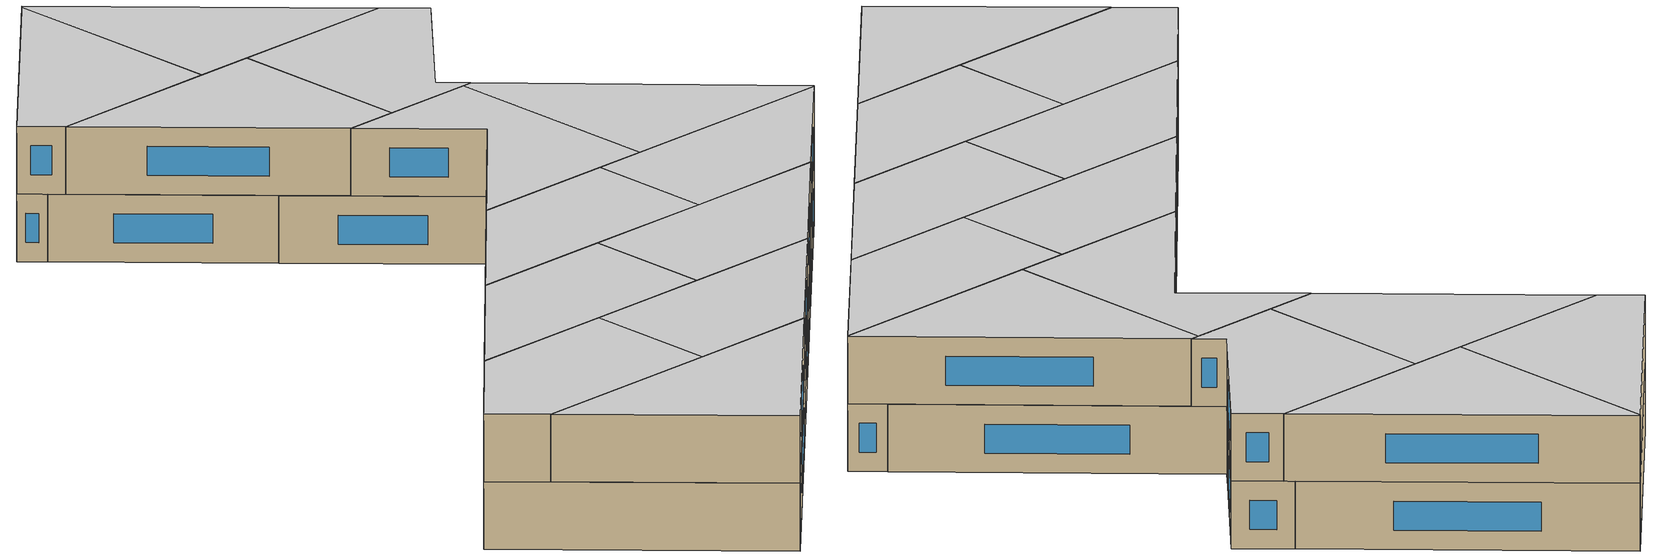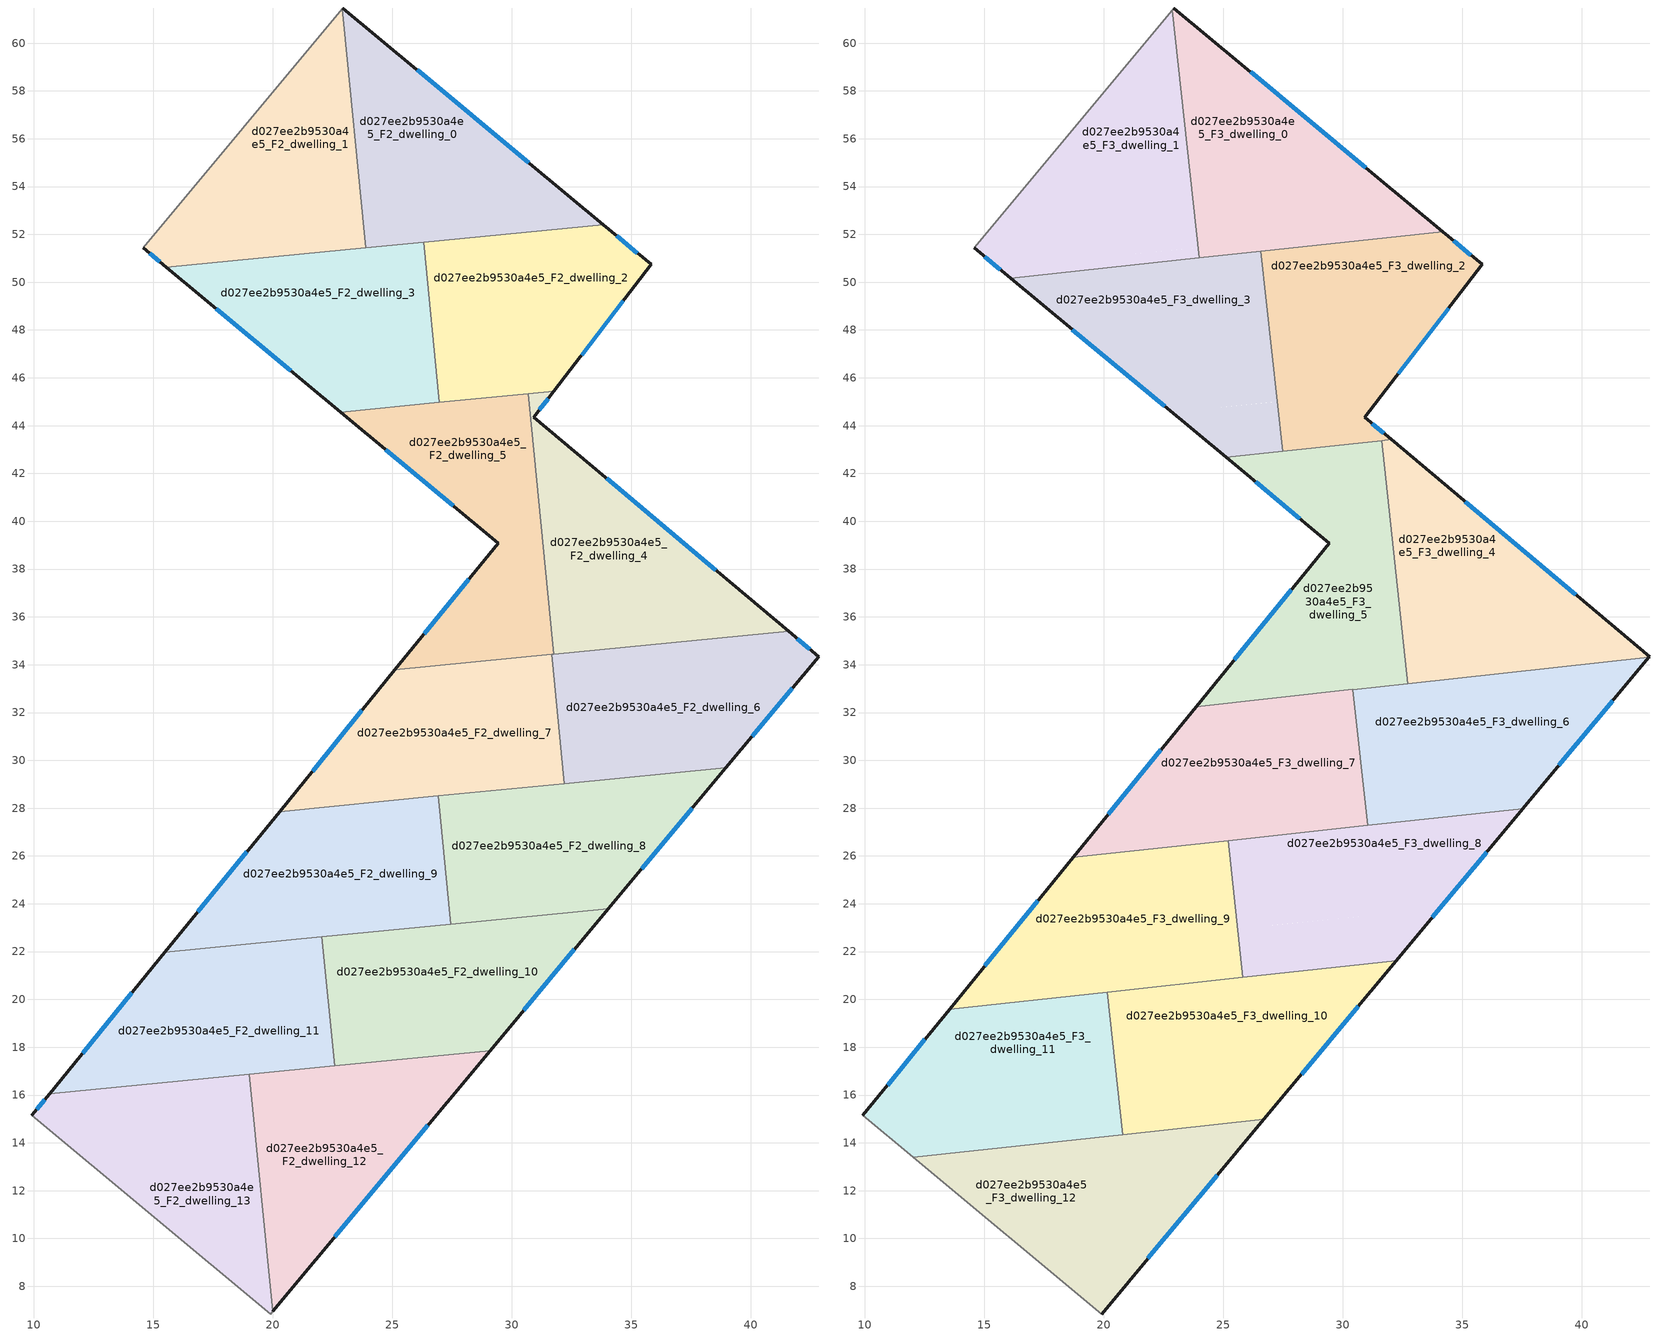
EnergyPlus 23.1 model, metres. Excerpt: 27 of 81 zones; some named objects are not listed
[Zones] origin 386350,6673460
d027ee2b9530a4e5_F2_dwelling_0
 floor to d027ee2b9530a4e5_F1_dwelling_0 (EU_floor_Construction): 33.82,52.41 23.89,51.44 22.91,61.44 22.93,61.47 z6
 wall outside (EU_wall_Construction): 33.82,52.41 22.93,61.47 z6:9
 wall to d027ee2b9530a4e5_F2_dwelling_1 (EU_wall_Construction): 22.91,61.44 23.89,51.44 z6:9
 wall adiabatic (EU_wall_Construction): 22.93,61.47 22.91,61.44 z6:9
 wall to d027ee2b9530a4e5_F2_dwelling_2 (EU_wall_Construction): 26.31,51.68 33.82,52.41 z6:9
 wall to d027ee2b9530a4e5_F2_dwelling_3 (EU_wall_Construction): 23.89,51.44 26.31,51.68 z6:9
 window (EU_Window_Construction): 30.71,55 26.04,58.88 z6.86:8.14
d027ee2b9530a4e5_F2_dwelling_1
 floor to d027ee2b9530a4e5_F1_dwelling_1 (EU_floor_Construction): 22.91,61.44 23.89,51.44 15.55,50.62 14.57,51.44 z6
 wall outside (EU_wall_Construction): 14.57,51.44 15.55,50.62 z6:9
 wall adiabatic (EU_wall_Construction): 22.91,61.44 14.57,51.44 z6:9
 wall to d027ee2b9530a4e5_F2_dwelling_3 (EU_wall_Construction): 15.55,50.62 23.89,51.44 z6:9
 window (EU_Window_Construction): 14.85,51.21 15.27,50.86 z6.86:8.14
d027ee2b9530a4e5_F2_dwelling_10
 floor to d027ee2b9530a4e5_F1_dwelling_10 (EU_floor_Construction): 34.03,23.79 29.09,17.85 22.58,17.22 22.05,22.62 z6
 wall outside (EU_wall_Construction): 29.09,17.85 34.03,23.79 z6:9
 wall to d027ee2b9530a4e5_F2_dwelling_11 (EU_wall_Construction): 22.05,22.62 22.58,17.22 z6:9
 wall to d027ee2b9530a4e5_F2_dwelling_12 (EU_wall_Construction): 22.58,17.22 29.09,17.85 z6:9
 wall to d027ee2b9530a4e5_F2_dwelling_8 (EU_wall_Construction): 34.03,23.79 27.45,23.14 z6:9
 wall to d027ee2b9530a4e5_F2_dwelling_9 (EU_wall_Construction): 27.45,23.14 22.06,22.62 z6:9
 window (EU_Window_Construction): 30.5,19.55 32.62,22.09 z6.86:8.14
 ceiling adiabatic (EU_roof_Construction): 29.09,17.85 32.22,21.62 22.26,20.54 22.58,17.22 z9; 32.22,21.62 34.03,23.79 25.6,22.96 25.82,20.92 z9
d027ee2b9530a4e5_F2_dwelling_11
 floor to d027ee2b9530a4e5_F1_dwelling_11 (EU_floor_Construction): 22.05,22.62 22.58,17.22 10.66,16.05 15.49,21.97 z6
 wall outside (EU_wall_Construction): 15.49,21.97 10.66,16.05 z6:9
 wall to d027ee2b9530a4e5_F2_dwelling_9 (EU_wall_Construction): 22.05,22.62 15.49,21.97 z6:9
 wall to d027ee2b9530a4e5_F2_dwelling_13 (EU_wall_Construction): 10.66,16.05 19.03,16.87 z6:9
 wall to d027ee2b9530a4e5_F2_dwelling_12 (EU_wall_Construction): 19.03,16.87 22.58,17.22 z6:9
 window (EU_Window_Construction): 14.11,20.28 12.04,17.74 z6.86:8.14
 ceiling adiabatic (EU_roof_Construction): 22.58,17.22 22.26,20.54 20.15,20.31 20.51,17.01 z9
d027ee2b9530a4e5_F2_dwelling_12
 floor to d027ee2b9530a4e5_F1_dwelling_12 (EU_floor_Construction): 29.09,17.85 20,6.95 19.03,16.87 z6
 wall outside (EU_wall_Construction): 20,6.95 29.09,17.85 z6:9
 wall to d027ee2b9530a4e5_F2_dwelling_13 (EU_wall_Construction): 19.03,16.87 20,6.95 z6:9
 window (EU_Window_Construction): 22.59,10.06 26.49,14.74 z6.86:8.14
d027ee2b9530a4e5_F2_dwelling_13
 floor to d027ee2b9530a4e5_F1_dwelling_13 (EU_floor_Construction): 19.03,16.87 20,6.95 19.91,6.84 9.93,15.14 10.66,16.05 z6
 wall outside (EU_wall_Construction): 10.66,16.05 9.93,15.14 z6:9
 wall adiabatic (EU_wall_Construction): 9.93,15.14 19.91,6.84 20,6.95 z6:9
 window (EU_Window_Construction): 10.45,15.79 10.14,15.4 z6.86:8.14
d027ee2b9530a4e5_F2_dwelling_2
 floor to d027ee2b9530a4e5_F1_dwelling_2 (EU_floor_Construction): 35.83,50.74 31.75,45.44 26.96,44.97 26.31,51.68 33.82,52.41 z6
 wall outside (EU_wall_Construction): 31.75,45.44 35.83,50.74 33.82,52.41 z6:9
 wall to d027ee2b9530a4e5_F2_dwelling_3 (EU_wall_Construction): 26.31,51.68 26.96,44.97 z6:9
 wall to d027ee2b9530a4e5_F2_dwelling_5 (EU_wall_Construction): 26.96,44.97 30.69,45.33 z6:9
 wall to d027ee2b9530a4e5_F2_dwelling_4 (EU_wall_Construction): 30.69,45.33 31.75,45.44 z6:9
 window (EU_Window_Construction): 35.25,51.22 34.39,51.93 / 32.92,46.95 34.66,49.23 z6.86:8.14
d027ee2b9530a4e5_F2_dwelling_3
 floor to d027ee2b9530a4e5_F1_dwelling_3 (EU_floor_Construction): 26.31,51.68 26.96,44.97 22.84,44.57 15.55,50.62 z6
 wall outside (EU_wall_Construction): 15.55,50.62 22.84,44.57 z6:9
 wall to d027ee2b9530a4e5_F2_dwelling_5 (EU_wall_Construction): 22.84,44.57 26.96,44.97 z6:9
 window (EU_Window_Construction): 17.64,48.89 20.76,46.3 z6.86:8.14
d027ee2b9530a4e5_F2_dwelling_4
 floor to d027ee2b9530a4e5_F1_dwelling_4 (EU_floor_Construction): 31.75,45.44 30.92,44.35 41.58,35.4 31.75,34.43 30.69,45.33 z6
 wall outside (EU_wall_Construction): 41.58,35.4 30.92,44.35 31.75,45.44 z6:9
 wall to d027ee2b9530a4e5_F2_dwelling_5 (EU_wall_Construction): 30.69,45.33 31.75,34.43 z6:9
 wall to d027ee2b9530a4e5_F2_dwelling_6 (EU_wall_Construction): 31.75,34.43 41.58,35.4 z6:9
 window (EU_Window_Construction): 31.16,44.66 31.51,45.13 / 38.53,37.96 33.96,41.79 z6.86:8.14
d027ee2b9530a4e5_F2_dwelling_5
 floor to d027ee2b9530a4e5_F1_dwelling_5 (EU_floor_Construction): 30.69,45.33 31.75,34.43 25.11,33.79 29.43,39.09 22.84,44.57 z6
 wall outside (EU_wall_Construction): 22.84,44.57 29.43,39.09 25.11,33.79 z6:9
 wall to d027ee2b9530a4e5_F2_dwelling_7 (EU_wall_Construction): 25.11,33.79 31.67,34.43 z6:9
 wall to d027ee2b9530a4e5_F2_dwelling_6 (EU_wall_Construction): 31.67,34.43 31.75,34.44 z6:9
 window (EU_Window_Construction): 24.73,43 27.55,40.65 / 28.2,37.57 26.35,35.3 z6.86:8.14
d027ee2b9530a4e5_F2_dwelling_6
 floor to d027ee2b9530a4e5_F1_dwelling_6 (EU_floor_Construction): 42.83,34.34 38.95,29.68 32.2,29.03 31.67,34.43 41.58,35.4 z6
 wall outside (EU_wall_Construction): 38.95,29.68 42.83,34.34 41.58,35.4 z6:9
 wall to d027ee2b9530a4e5_F2_dwelling_7 (EU_wall_Construction): 31.67,34.43 32.2,29.03 z6:9
 wall to d027ee2b9530a4e5_F2_dwelling_8 (EU_wall_Construction): 32.2,29.03 38.95,29.68 z6:9
 window (EU_Window_Construction): 40.06,31.02 41.72,33.01 / 42.47,34.64 41.93,35.09 z6.86:8.14
 ceiling adiabatic (EU_roof_Construction): 38.95,29.68 42.8,34.3 31.8,33.11 32.2,29.03 z9
d027ee2b9530a4e5_F2_dwelling_7
 floor to d027ee2b9530a4e5_F1_dwelling_7 (EU_floor_Construction): 31.67,34.43 32.2,29.03 20.28,27.86 25.11,33.79 z6
 wall outside (EU_wall_Construction): 25.11,33.79 20.28,27.86 z6:9
 wall to d027ee2b9530a4e5_F2_dwelling_9 (EU_wall_Construction): 20.28,27.86 26.93,28.51 z6:9
 wall to d027ee2b9530a4e5_F2_dwelling_8 (EU_wall_Construction): 26.93,28.51 32.2,29.02 z6:9
 window (EU_Window_Construction): 23.73,32.09 21.66,29.55 z6.86:8.14
 ceiling adiabatic (EU_roof_Construction): 32.2,29.03 31.67,34.43 25.11,33.79 20.28,27.86 23.86,32.25 30.42,32.96 30.86,28.89 z9
d027ee2b9530a4e5_F2_dwelling_8
 floor to d027ee2b9530a4e5_F1_dwelling_8 (EU_floor_Construction): 38.95,29.68 34.03,23.79 27.45,23.14 26.93,28.51 z6
 wall outside (EU_wall_Construction): 34.03,23.79 38.95,29.68 z6:9
 wall to d027ee2b9530a4e5_F2_dwelling_9 (EU_wall_Construction): 26.93,28.51 27.45,23.14 z6:9
 window (EU_Window_Construction): 35.44,25.47 37.54,28 z6.86:8.14
d027ee2b9530a4e5_F2_dwelling_9
 floor to d027ee2b9530a4e5_F1_dwelling_9 (EU_floor_Construction): 26.93,28.51 27.45,23.14 15.49,21.97 20.28,27.86 z6
 wall outside (EU_wall_Construction): 20.28,27.86 15.49,21.97 z6:9
 window (EU_Window_Construction): 18.91,26.18 16.86,23.66 z6.86:8.14
d027ee2b9530a4e5_F3_dwelling_0
 floor to d027ee2b9530a4e5_F2_dwelling_0 (EU_floor_Construction): 33.82,52.41 23.94,51.45 23.42,56.22 22.91,61.44 22.93,61.47 z9
 floor to d027ee2b9530a4e5_F2_dwelling_2 (EU_floor_Construction): 34.17,52.12 26.35,51.27 26.31,51.68 33.82,52.41 z9
 floor to d027ee2b9530a4e5_F2_dwelling_1 (EU_floor_Construction): 22.91,61.44 23.42,56.22 22.86,61.38 22.89,61.41 z9
 floor to d027ee2b9530a4e5_F2_dwelling_3 (EU_floor_Construction): 26.31,51.68 26.35,51.27 23.99,51.01 23.94,51.45 z9
 wall outside (EU_wall_Construction): 34.17,52.12 22.93,61.47 z9:12
 wall to d027ee2b9530a4e5_F3_dwelling_1 (EU_wall_Construction): 22.86,61.38 23.99,51.01 z9:12
 wall adiabatic (EU_wall_Construction): 22.93,61.47 22.86,61.38 z9:12
 wall to d027ee2b9530a4e5_F3_dwelling_2 (EU_wall_Construction): 26.57,51.29 34.17,52.12 z9:12
 wall to d027ee2b9530a4e5_F3_dwelling_3 (EU_wall_Construction): 23.99,51.01 26.57,51.29 z9:12
 window (EU_Window_Construction): 30.96,54.79 26.14,58.8 z9.86:11.14
 ceiling to d027ee2b9530a4e5_F4_dwelling_0 (EU_floor_Construction): 34.17,52.12 22.93,61.47 22.86,61.38 23.99,51.01 z12
d027ee2b9530a4e5_F3_dwelling_1
 floor to d027ee2b9530a4e5_F2_dwelling_1 (EU_floor_Construction): 22.86,61.38 23.42,56.22 23.89,51.44 15.55,50.63 14.57,51.44 z9
 floor to d027ee2b9530a4e5_F2_dwelling_0 (EU_floor_Construction): 23.42,56.22 23.94,51.45 23.89,51.44 z9
 floor to d027ee2b9530a4e5_F2_dwelling_3 (EU_floor_Construction): 23.94,51.45 23.99,51.01 16.11,50.16 15.55,50.63 z9
 wall outside (EU_wall_Construction): 14.57,51.44 16.11,50.16 z9:12
 wall adiabatic (EU_wall_Construction): 22.86,61.38 14.57,51.44 z9:12
 wall to d027ee2b9530a4e5_F3_dwelling_3 (EU_wall_Construction): 16.11,50.16 23.99,51.01 z9:12
 window (EU_Window_Construction): 15.01,51.07 15.67,50.53 z9.86:11.14
 ceiling to d027ee2b9530a4e5_F4_dwelling_1 (EU_floor_Construction): 23.99,51.01 22.86,61.38 14.57,51.44 16.11,50.16 z12
d027ee2b9530a4e5_F3_dwelling_10
 floor to d027ee2b9530a4e5_F2_dwelling_12 (EU_floor_Construction): 29.09,17.85 26.69,14.98 20.8,14.34 20.51,17.01 z9
 floor adiabatic (EU_floor_Construction): 32.22,21.62 29.09,17.85 20.51,17.01 20.15,20.31 z9
 wall outside (EU_wall_Construction): 26.69,14.98 32.22,21.62 z9:12
 wall to d027ee2b9530a4e5_F3_dwelling_11 (EU_wall_Construction): 20.15,20.31 20.8,14.34 z9:12
 wall to d027ee2b9530a4e5_F3_dwelling_12 (EU_wall_Construction): 20.8,14.34 26.69,14.98 z9:12
 wall to d027ee2b9530a4e5_F3_dwelling_8 (EU_wall_Construction): 32.22,21.62 25.82,20.92 z9:12
 wall to d027ee2b9530a4e5_F3_dwelling_9 (EU_wall_Construction): 25.82,20.92 20.15,20.31 z9:12
 window (EU_Window_Construction): 28.27,16.88 30.64,19.72 z9.86:11.14
 ceiling to d027ee2b9530a4e5_F4_dwelling_10 (EU_floor_Construction): 26.69,14.98 32.22,21.62 20.15,20.31 20.8,14.34 z12
d027ee2b9530a4e5_F3_dwelling_11
 floor to d027ee2b9530a4e5_F2_dwelling_11 (EU_floor_Construction): 20.15,20.31 20.51,17.01 10.66,16.05 13.55,19.59 z9
 floor to d027ee2b9530a4e5_F2_dwelling_12 (EU_floor_Construction): 20.51,17.01 20.8,14.34 19.29,14.18 19.03,16.87 z9
 floor to d027ee2b9530a4e5_F2_dwelling_13 (EU_floor_Construction): 19.03,16.87 19.29,14.18 12.04,13.39 9.93,15.14 10.66,16.05 z9
 wall outside (EU_wall_Construction): 13.55,19.59 9.93,15.14 z9:12
 wall adiabatic (EU_wall_Construction): 9.93,15.14 12.03,13.39 z9:12
 wall to d027ee2b9530a4e5_F3_dwelling_9 (EU_wall_Construction): 20.15,20.31 13.55,19.59 z9:12
 wall to d027ee2b9530a4e5_F3_dwelling_12 (EU_wall_Construction): 12.03,13.39 20.8,14.34 z9:12
 window (EU_Window_Construction): 12.51,18.32 10.96,16.42 z9.86:11.14
 ceiling to d027ee2b9530a4e5_F4_dwelling_11 (EU_floor_Construction): 20.8,14.34 20.15,20.31 13.55,19.59 9.93,15.14 12.03,13.39 z12
d027ee2b9530a4e5_F3_dwelling_12
 floor to d027ee2b9530a4e5_F2_dwelling_13 (EU_floor_Construction): 19.29,14.18 20,6.95 19.91,6.84 12.04,13.39 z9
 floor to d027ee2b9530a4e5_F2_dwelling_12 (EU_floor_Construction): 26.69,14.98 20,6.95 19.29,14.18 z9
 wall outside (EU_wall_Construction): 19.91,6.84 26.69,14.98 z9:12
 wall adiabatic (EU_wall_Construction): 12.03,13.39 19.91,6.84 z9:12
 window (EU_Window_Construction): 21.85,9.17 24.75,12.65 z9.86:11.14
 ceiling to d027ee2b9530a4e5_F4_dwelling_12 (EU_floor_Construction): 19.91,6.84 26.69,14.98 12.03,13.39 z12
d027ee2b9530a4e5_F3_dwelling_2
 floor to d027ee2b9530a4e5_F2_dwelling_2 (EU_floor_Construction): 35.83,50.74 31.75,45.44 27.26,45 26.57,51.29 34.17,52.12 z9
 floor to d027ee2b9530a4e5_F2_dwelling_5 (EU_floor_Construction): 30.69,45.33 30.89,43.3 27.48,42.93 27.26,45 z9
 floor to d027ee2b9530a4e5_F2_dwelling_4 (EU_floor_Construction): 31.75,45.44 30.92,44.35 32.03,43.42 30.89,43.3 30.69,45.33 z9
 wall outside (EU_wall_Construction): 32.03,43.42 30.92,44.35 35.83,50.74 34.17,52.12 z9:12
 wall to d027ee2b9530a4e5_F3_dwelling_3 (EU_wall_Construction): 26.57,51.29 27.48,42.93 z9:12
 wall to d027ee2b9530a4e5_F3_dwelling_5 (EU_wall_Construction): 27.48,42.93 31.62,43.38 z9:12
 wall to d027ee2b9530a4e5_F3_dwelling_4 (EU_wall_Construction): 31.62,43.38 32.03,43.42 z9:12
 window (EU_Window_Construction): 31.71,43.69 31.24,44.09 / 35.35,51.14 34.64,51.72 / 32.32,46.18 34.42,48.92 z9.86:11.14
 ceiling to d027ee2b9530a4e5_F4_dwelling_2 (EU_floor_Construction): 32.03,43.42 30.92,44.35 35.83,50.74 34.17,52.12 26.57,51.29 27.48,42.93 z12
d027ee2b9530a4e5_F3_dwelling_3
 floor to d027ee2b9530a4e5_F2_dwelling_3 (EU_floor_Construction): 26.35,51.27 26.96,44.97 22.84,44.57 16.11,50.16 z9
 floor to d027ee2b9530a4e5_F2_dwelling_5 (EU_floor_Construction): 27.26,45 27.48,42.93 25.12,42.67 22.84,44.57 z9
 floor to d027ee2b9530a4e5_F2_dwelling_2 (EU_floor_Construction): 26.57,51.29 27.26,45 26.96,44.97 26.35,51.27 z9
 wall outside (EU_wall_Construction): 16.11,50.16 25.12,42.67 z9:12
 wall to d027ee2b9530a4e5_F3_dwelling_5 (EU_wall_Construction): 25.12,42.67 27.48,42.93 z9:12
 window (EU_Window_Construction): 18.69,48.02 22.55,44.81 z9.86:11.14
 ceiling to d027ee2b9530a4e5_F4_dwelling_3 (EU_floor_Construction): 27.48,42.93 26.57,51.29 16.11,50.16 25.12,42.67 z12
d027ee2b9530a4e5_F3_dwelling_4
 floor to d027ee2b9530a4e5_F2_dwelling_4 (EU_floor_Construction): 41.57,35.4 32.58,34.52 31.62,43.38 32.03,43.42 z9
 floor to d027ee2b9530a4e5_F2_dwelling_6 (EU_floor_Construction): 42.83,34.34 42.8,34.3 32.72,33.21 32.58,34.52 41.57,35.4 z9
 wall outside (EU_wall_Construction): 42.8,34.3 42.83,34.34 32.03,43.42 z9:12
 wall to d027ee2b9530a4e5_F3_dwelling_5 (EU_wall_Construction): 31.62,43.38 32.72,33.21 z9:12
 wall to d027ee2b9530a4e5_F3_dwelling_6 (EU_wall_Construction): 32.72,33.21 42.8,34.3 z9:12
 window (EU_Window_Construction): 39.74,36.93 35.11,40.83 z9.86:11.14
 ceiling to d027ee2b9530a4e5_F4_dwelling_4 (EU_floor_Construction): 42.8,34.3 42.83,34.34 32.03,43.42 31.62,43.38 32.72,33.21 z12
d027ee2b9530a4e5_F3_dwelling_5
 floor to d027ee2b9530a4e5_F2_dwelling_5 (EU_floor_Construction): 30.89,43.3 31.75,34.43 25.11,33.79 29.43,39.09 25.12,42.67 z9
 floor adiabatic (EU_floor_Construction): 31.67,34.43 31.8,33.11 23.86,32.25 25.11,33.79 z9
 floor to d027ee2b9530a4e5_F2_dwelling_4 (EU_floor_Construction): 31.62,43.38 32.58,34.52 31.75,34.43 30.89,43.3 z9
 floor to d027ee2b9530a4e5_F2_dwelling_6 (EU_floor_Construction): 32.58,34.52 32.72,33.21 31.8,33.11 31.67,34.43 z9
 wall outside (EU_wall_Construction): 25.12,42.67 29.43,39.09 23.86,32.25 z9:12
 wall to d027ee2b9530a4e5_F3_dwelling_7 (EU_wall_Construction): 23.86,32.25 30.42,32.96 z9:12
 wall to d027ee2b9530a4e5_F3_dwelling_6 (EU_wall_Construction): 30.42,32.96 32.72,33.21 z9:12
 window (EU_Window_Construction): 26.35,41.65 28.2,40.11 / 27.84,37.14 25.45,34.2 z9.86:11.14
 ceiling to d027ee2b9530a4e5_F4_dwelling_5 (EU_floor_Construction): 32.72,33.21 31.62,43.38 25.12,42.67 29.43,39.09 23.86,32.25 z12
d027ee2b9530a4e5_F3_dwelling_6
 floor to d027ee2b9530a4e5_F2_dwelling_8 (EU_floor_Construction): 38.95,29.68 37.53,27.98 31.04,27.28 30.86,28.89 z9
 floor adiabatic (EU_floor_Construction): 42.8,34.3 38.95,29.68 30.86,28.89 30.42,32.96 z9
 wall outside (EU_wall_Construction): 37.53,27.98 42.8,34.3 z9:12
 wall to d027ee2b9530a4e5_F3_dwelling_7 (EU_wall_Construction): 30.42,32.96 31.04,27.28 z9:12
 wall to d027ee2b9530a4e5_F3_dwelling_8 (EU_wall_Construction): 31.04,27.28 37.53,27.98 z9:12
 window (EU_Window_Construction): 39.04,29.79 41.29,32.5 z9.86:11.14
 ceiling to d027ee2b9530a4e5_F4_dwelling_6 (EU_floor_Construction): 37.53,27.98 42.8,34.3 30.42,32.96 31.04,27.28 z12
d027ee2b9530a4e5_F3_dwelling_7
 floor to d027ee2b9530a4e5_F2_dwelling_7 (EU_floor_Construction): 30.42,32.96 30.86,28.89 20.28,27.86 23.86,32.25 z9
 floor to d027ee2b9530a4e5_F2_dwelling_9 (EU_floor_Construction): 26.93,28.51 27.09,26.85 18.72,25.94 20.28,27.86 z9
 floor to d027ee2b9530a4e5_F2_dwelling_8 (EU_floor_Construction): 30.86,28.89 31.04,27.28 27.09,26.85 26.93,28.51 z9
 wall outside (EU_wall_Construction): 23.86,32.25 18.72,25.94 z9:12
 wall to d027ee2b9530a4e5_F3_dwelling_9 (EU_wall_Construction): 18.72,25.94 25.2,26.65 z9:12
 wall to d027ee2b9530a4e5_F3_dwelling_8 (EU_wall_Construction): 25.2,26.65 31.04,27.28 z9:12
 window (EU_Window_Construction): 22.39,30.45 20.19,27.75 z9.86:11.14
 ceiling to d027ee2b9530a4e5_F4_dwelling_7 (EU_floor_Construction): 31.04,27.28 30.42,32.96 23.86,32.25 18.72,25.94 z12
d027ee2b9530a4e5_F3_dwelling_8
 floor to d027ee2b9530a4e5_F2_dwelling_8 (EU_floor_Construction): 37.53,27.98 34.03,23.79 27.45,23.14 27.09,26.85 z9
 floor to d027ee2b9530a4e5_F2_dwelling_9 (EU_floor_Construction): 27.09,26.85 27.45,23.14 25.6,22.96 25.2,26.65 z9
 floor adiabatic (EU_floor_Construction): 34.03,23.79 32.22,21.62 25.82,20.92 25.6,22.96 z9
 wall outside (EU_wall_Construction): 32.22,21.62 37.53,27.98 z9:12
 wall to d027ee2b9530a4e5_F3_dwelling_9 (EU_wall_Construction): 25.2,26.65 25.82,20.92 z9:12
 window (EU_Window_Construction): 33.74,23.44 36.01,26.16 z9.86:11.14
 ceiling to d027ee2b9530a4e5_F4_dwelling_8 (EU_floor_Construction): 32.22,21.62 37.53,27.98 25.2,26.65 25.82,20.92 z12
d027ee2b9530a4e5_F3_dwelling_9
 floor to d027ee2b9530a4e5_F2_dwelling_9 (EU_floor_Construction): 25.2,26.65 25.6,22.96 15.49,21.98 18.72,25.94 z9
 floor to d027ee2b9530a4e5_F2_dwelling_11 (EU_floor_Construction): 22.05,22.62 22.26,20.54 13.55,19.59 15.49,21.98 z9
 floor to d027ee2b9530a4e5_F2_dwelling_10 (EU_floor_Construction): 25.6,22.96 25.82,20.92 22.26,20.54 22.05,22.62 z9
 wall outside (EU_wall_Construction): 18.72,25.94 13.55,19.59 z9:12
 window (EU_Window_Construction): 17.24,24.13 15.03,21.41 z9.86:11.14
 ceiling to d027ee2b9530a4e5_F4_dwelling_9 (EU_floor_Construction): 25.82,20.92 25.2,26.65 18.72,25.94 13.55,19.59 z12
[Building]
EU S2 Campaign: North Axis=0; Terrain=City; Solar Distribution=FullExterior
[Site:Location]
Helsinki-Vantaa.AP: Latitude=60.317; Longitude=24.963; Time Zone=2; Elevation=54.6
[SizingPeriod:WeatherFileDays]
AnnualSizingPeriod: Begin Month=1; Begin Day of Month=1; End Month=12; End Day of Month=31; Day of Week for Start Day=Monday; Use Weather File Daylight Saving Period=No; Use Weather File Rain and Snow Indicators=No
[MATERIAL]
EU_InternalMass_Material: Roughness=MediumRough; Thickness=0.1; Conductivity=1; Density=1800; Specific Heat=900; Thermal Absorptance=0.9; Solar Absorptance=0.7; Visible Absorptance=0.7
[MATERIAL:NOMASS] Roughness=MediumRough; Thermal Absorptance=0.9; Solar Absorptance=0.7; Visible Absorptance=0.7
Name | Thermal Resistance
EU_wall_NoMass | 1.10183
EU_roof_NoMass; EU_floor_NoMass | 1.70606
[WINDOWMATERIAL:SIMPLEGLAZINGSYSTEM]
EU_Window_SimpleGlazing: UFactor=3.11035; Solar Heat Gain Coefficient=0.8; Visible Transmittance=0.8
[CONSTRUCTION]
EU_wall_Construction: EU_wall_NoMass
EU_roof_Construction: EU_roof_NoMass
EU_floor_Construction: EU_floor_NoMass
EU_Window_Construction: EU_Window_SimpleGlazing
EU_InternalMass_Construction: EU_InternalMass_Material
[ZONE] Type=1; Multiplier=1; Ceiling Height=autocalculate; Floor Area=autocalculate; Part of Total Floor Area=Yes
Name | Volume
d027ee2b9530a4e5_F2_dwelling_0 | 151.144
d027ee2b9530a4e5_F3_dwelling_0; d027ee2b9530a4e5_F3_dwelling_8 | 162.767
d027ee2b9530a4e5_F2_dwelling_1 | 151.12
d027ee2b9530a4e5_F3_dwelling_1 | 162.761
d027ee2b9530a4e5_F2_dwelling_10 | 151.151
d027ee2b9530a4e5_F3_dwelling_10; d027ee2b9530a4e5_F3_dwelling_7 | 162.775
d027ee2b9530a4e5_F2_dwelling_11; d027ee2b9530a4e5_F2_dwelling_12 | 151.156
d027ee2b9530a4e5_F3_dwelling_11 | 162.766
d027ee2b9530a4e5_F3_dwelling_12 | 162.759
d027ee2b9530a4e5_F2_dwelling_13; d027ee2b9530a4e5_F2_dwelling_5 | 151.129
d027ee2b9530a4e5_F2_dwelling_2; d027ee2b9530a4e5_F2_dwelling_7 | 151.141
d027ee2b9530a4e5_F3_dwelling_2; d027ee2b9530a4e5_F3_dwelling_6 | 162.757
d027ee2b9530a4e5_F2_dwelling_3 | 151.154
d027ee2b9530a4e5_F3_dwelling_3 | 162.781
d027ee2b9530a4e5_F2_dwelling_4 | 151.15
d027ee2b9530a4e5_F3_dwelling_4 | 162.763
d027ee2b9530a4e5_F3_dwelling_5 | 162.765
d027ee2b9530a4e5_F2_dwelling_6 | 151.149
d027ee2b9530a4e5_F2_dwelling_8; d027ee2b9530a4e5_F2_dwelling_9 | 151.125
d027ee2b9530a4e5_F3_dwelling_9 | 162.77
[INTERNALMASS] Construction=EU_InternalMass_Construction
Name | Zone or ZoneList | Surface Area
d027ee2b9530a4e5_F2_dwelling_0_EU_InternalMass | d027ee2b9530a4e5_F2_dwelling_0 | 50.3791
d027ee2b9530a4e5_F2_dwelling_1_EU_InternalMass | d027ee2b9530a4e5_F2_dwelling_1 | 50.372
d027ee2b9530a4e5_F2_dwelling_2_EU_InternalMass | d027ee2b9530a4e5_F2_dwelling_2 | 50.3798
d027ee2b9530a4e5_F2_dwelling_3_EU_InternalMass | d027ee2b9530a4e5_F2_dwelling_3 | 50.3849
d027ee2b9530a4e5_F2_dwelling_4_EU_InternalMass | d027ee2b9530a4e5_F2_dwelling_4 | 50.3836
d027ee2b9530a4e5_F2_dwelling_5_EU_InternalMass | d027ee2b9530a4e5_F2_dwelling_5 | 50.3773
d027ee2b9530a4e5_F2_dwelling_6_EU_InternalMass | d027ee2b9530a4e5_F2_dwelling_6 | 50.382
d027ee2b9530a4e5_F2_dwelling_7_EU_InternalMass | d027ee2b9530a4e5_F2_dwelling_7 | 50.3789
d027ee2b9530a4e5_F2_dwelling_8_EU_InternalMass | d027ee2b9530a4e5_F2_dwelling_8 | 50.3786
d027ee2b9530a4e5_F2_dwelling_9_EU_InternalMass | d027ee2b9530a4e5_F2_dwelling_9 | 50.3742
d027ee2b9530a4e5_F2_dwelling_10_EU_InternalMass | d027ee2b9530a4e5_F2_dwelling_10 | 50.3839
d027ee2b9530a4e5_F2_dwelling_11_EU_InternalMass | d027ee2b9530a4e5_F2_dwelling_11 | 50.3863
d027ee2b9530a4e5_F2_dwelling_12_EU_InternalMass | d027ee2b9530a4e5_F2_dwelling_12 | 50.3848
d027ee2b9530a4e5_F2_dwelling_13_EU_InternalMass | d027ee2b9530a4e5_F2_dwelling_13 | 50.3751
d027ee2b9530a4e5_F3_dwelling_0_EU_InternalMass | d027ee2b9530a4e5_F3_dwelling_0 | 54.2569
d027ee2b9530a4e5_F3_dwelling_1_EU_InternalMass | d027ee2b9530a4e5_F3_dwelling_1 | 54.2563
d027ee2b9530a4e5_F3_dwelling_2_EU_InternalMass | d027ee2b9530a4e5_F3_dwelling_2 | 54.2516
d027ee2b9530a4e5_F3_dwelling_3_EU_InternalMass | d027ee2b9530a4e5_F3_dwelling_3 | 54.2584
d027ee2b9530a4e5_F3_dwelling_4_EU_InternalMass | d027ee2b9530a4e5_F3_dwelling_4 | 54.2535
d027ee2b9530a4e5_F3_dwelling_5_EU_InternalMass | d027ee2b9530a4e5_F3_dwelling_5 | 54.2536
d027ee2b9530a4e5_F3_dwelling_6_EU_InternalMass | d027ee2b9530a4e5_F3_dwelling_6 | 54.2516
d027ee2b9530a4e5_F3_dwelling_7_EU_InternalMass | d027ee2b9530a4e5_F3_dwelling_7 | 54.2582
d027ee2b9530a4e5_F3_dwelling_8_EU_InternalMass | d027ee2b9530a4e5_F3_dwelling_8 | 54.2556
d027ee2b9530a4e5_F3_dwelling_9_EU_InternalMass | d027ee2b9530a4e5_F3_dwelling_9 | 54.2561
d027ee2b9530a4e5_F3_dwelling_10_EU_InternalMass | d027ee2b9530a4e5_F3_dwelling_10 | 54.2568
d027ee2b9530a4e5_F3_dwelling_11_EU_InternalMass | d027ee2b9530a4e5_F3_dwelling_11 | 54.2562
d027ee2b9530a4e5_F3_dwelling_12_EU_InternalMass | d027ee2b9530a4e5_F3_dwelling_12 | 54.2527
[OTHEREQUIPMENT] Fuel Type=Electricity; Design Level Calculation Method=Watts/Area; Power per Zone Floor Area=1; Fraction Latent=0; Fraction Radiant=0; Fraction Lost=0; Carbon Dioxide Generation Rate=0; EndUse Subcategory=EU_Step8_InternalGains
Name | Zone or ZoneList or Space or SpaceList | Schedule
EU_Step8_InternalGain_d027ee2b9530a4e5_F2_dwelling_0_f000 | d027ee2b9530a4e5_F2_dwelling_0 | EU_Step8_GainSchedule_d027ee2b9530a4e5_F2_dwelling_0_f000
EU_Step8_InternalGain_d027ee2b9530a4e5_F2_dwelling_1_f000 | d027ee2b9530a4e5_F2_dwelling_1 | EU_Step8_GainSchedule_d027ee2b9530a4e5_F2_dwelling_1_f000
EU_Step8_InternalGain_d027ee2b9530a4e5_F2_dwelling_2_f000 | d027ee2b9530a4e5_F2_dwelling_2 | EU_Step8_GainSchedule_d027ee2b9530a4e5_F2_dwelling_2_f000
EU_Step8_InternalGain_d027ee2b9530a4e5_F2_dwelling_3_f000 | d027ee2b9530a4e5_F2_dwelling_3 | EU_Step8_GainSchedule_d027ee2b9530a4e5_F2_dwelling_3_f000
EU_Step8_InternalGain_d027ee2b9530a4e5_F2_dwelling_4_f000 | d027ee2b9530a4e5_F2_dwelling_4 | EU_Step8_GainSchedule_d027ee2b9530a4e5_F2_dwelling_4_f000
EU_Step8_InternalGain_d027ee2b9530a4e5_F2_dwelling_5_f000 | d027ee2b9530a4e5_F2_dwelling_5 | EU_Step8_GainSchedule_d027ee2b9530a4e5_F2_dwelling_5_f000
EU_Step8_InternalGain_d027ee2b9530a4e5_F2_dwelling_6_f000 | d027ee2b9530a4e5_F2_dwelling_6 | EU_Step8_GainSchedule_d027ee2b9530a4e5_F2_dwelling_6_f000
EU_Step8_InternalGain_d027ee2b9530a4e5_F2_dwelling_7_f000 | d027ee2b9530a4e5_F2_dwelling_7 | EU_Step8_GainSchedule_d027ee2b9530a4e5_F2_dwelling_7_f000
EU_Step8_InternalGain_d027ee2b9530a4e5_F2_dwelling_8_f000 | d027ee2b9530a4e5_F2_dwelling_8 | EU_Step8_GainSchedule_d027ee2b9530a4e5_F2_dwelling_8_f000
EU_Step8_InternalGain_d027ee2b9530a4e5_F2_dwelling_9_f000 | d027ee2b9530a4e5_F2_dwelling_9 | EU_Step8_GainSchedule_d027ee2b9530a4e5_F2_dwelling_9_f000
EU_Step8_InternalGain_d027ee2b9530a4e5_F2_dwelling_10_f000 | d027ee2b9530a4e5_F2_dwelling_10 | EU_Step8_GainSchedule_d027ee2b9530a4e5_F2_dwelling_10_f000
EU_Step8_InternalGain_d027ee2b9530a4e5_F2_dwelling_11_f000 | d027ee2b9530a4e5_F2_dwelling_11 | EU_Step8_GainSchedule_d027ee2b9530a4e5_F2_dwelling_11_f000
EU_Step8_InternalGain_d027ee2b9530a4e5_F2_dwelling_12_f000 | d027ee2b9530a4e5_F2_dwelling_12 | EU_Step8_GainSchedule_d027ee2b9530a4e5_F2_dwelling_12_f000
EU_Step8_InternalGain_d027ee2b9530a4e5_F2_dwelling_13_f000 | d027ee2b9530a4e5_F2_dwelling_13 | EU_Step8_GainSchedule_d027ee2b9530a4e5_F2_dwelling_13_f000
EU_Step8_InternalGain_d027ee2b9530a4e5_F3_dwelling_0_f000 | d027ee2b9530a4e5_F3_dwelling_0 | EU_Step8_GainSchedule_d027ee2b9530a4e5_F3_dwelling_0_f000
EU_Step8_InternalGain_d027ee2b9530a4e5_F3_dwelling_1_f000 | d027ee2b9530a4e5_F3_dwelling_1 | EU_Step8_GainSchedule_d027ee2b9530a4e5_F3_dwelling_1_f000
EU_Step8_InternalGain_d027ee2b9530a4e5_F3_dwelling_2_f000 | d027ee2b9530a4e5_F3_dwelling_2 | EU_Step8_GainSchedule_d027ee2b9530a4e5_F3_dwelling_2_f000
EU_Step8_InternalGain_d027ee2b9530a4e5_F3_dwelling_3_f000 | d027ee2b9530a4e5_F3_dwelling_3 | EU_Step8_GainSchedule_d027ee2b9530a4e5_F3_dwelling_3_f000
EU_Step8_InternalGain_d027ee2b9530a4e5_F3_dwelling_4_f000 | d027ee2b9530a4e5_F3_dwelling_4 | EU_Step8_GainSchedule_d027ee2b9530a4e5_F3_dwelling_4_f000
EU_Step8_InternalGain_d027ee2b9530a4e5_F3_dwelling_5_f000 | d027ee2b9530a4e5_F3_dwelling_5 | EU_Step8_GainSchedule_d027ee2b9530a4e5_F3_dwelling_5_f000
EU_Step8_InternalGain_d027ee2b9530a4e5_F3_dwelling_6_f000 | d027ee2b9530a4e5_F3_dwelling_6 | EU_Step8_GainSchedule_d027ee2b9530a4e5_F3_dwelling_6_f000
EU_Step8_InternalGain_d027ee2b9530a4e5_F3_dwelling_7_f000 | d027ee2b9530a4e5_F3_dwelling_7 | EU_Step8_GainSchedule_d027ee2b9530a4e5_F3_dwelling_7_f000
EU_Step8_InternalGain_d027ee2b9530a4e5_F3_dwelling_8_f000 | d027ee2b9530a4e5_F3_dwelling_8 | EU_Step8_GainSchedule_d027ee2b9530a4e5_F3_dwelling_8_f000
EU_Step8_InternalGain_d027ee2b9530a4e5_F3_dwelling_9_f000 | d027ee2b9530a4e5_F3_dwelling_9 | EU_Step8_GainSchedule_d027ee2b9530a4e5_F3_dwelling_9_f000
EU_Step8_InternalGain_d027ee2b9530a4e5_F3_dwelling_10_f000 | d027ee2b9530a4e5_F3_dwelling_10 | EU_Step8_GainSchedule_d027ee2b9530a4e5_F3_dwelling_10_f000
EU_Step8_InternalGain_d027ee2b9530a4e5_F3_dwelling_11_f000 | d027ee2b9530a4e5_F3_dwelling_11 | EU_Step8_GainSchedule_d027ee2b9530a4e5_F3_dwelling_11_f000
EU_Step8_InternalGain_d027ee2b9530a4e5_F3_dwelling_12_f000 | d027ee2b9530a4e5_F3_dwelling_12 | EU_Step8_GainSchedule_d027ee2b9530a4e5_F3_dwelling_12_f000
[ZONEVENTILATION:DESIGNFLOWRATE] Schedule=EU_AlwaysOn; Design Flow Rate Calculation Method=AirChanges/Hour; Air Changes per Hour=0.756316; Ventilation Type=Natural; Fan Pressure Rise=0; Fan Total Efficiency=1; Constant Term Coefficient=1; Temperature Term Coefficient=0; Velocity Term Coefficient=0; Velocity Squared Term Coefficient=0; Minimum Indoor Temperature=-100; Maximum Indoor Temperature=100; Delta Temperature=-100; Minimum Outdoor Temperature=-100; Maximum Outdoor Temperature=100; Maximum Wind Speed=40
Name | Zone or ZoneList or Space or SpaceList
EU_ConstantAir_d027ee2b9530a4e5_F2_dwelling_0 | d027ee2b9530a4e5_F2_dwelling_0
EU_ConstantAir_d027ee2b9530a4e5_F2_dwelling_1 | d027ee2b9530a4e5_F2_dwelling_1
EU_ConstantAir_d027ee2b9530a4e5_F2_dwelling_2 | d027ee2b9530a4e5_F2_dwelling_2
EU_ConstantAir_d027ee2b9530a4e5_F2_dwelling_3 | d027ee2b9530a4e5_F2_dwelling_3
EU_ConstantAir_d027ee2b9530a4e5_F2_dwelling_4 | d027ee2b9530a4e5_F2_dwelling_4
EU_ConstantAir_d027ee2b9530a4e5_F2_dwelling_5 | d027ee2b9530a4e5_F2_dwelling_5
EU_ConstantAir_d027ee2b9530a4e5_F2_dwelling_6 | d027ee2b9530a4e5_F2_dwelling_6
EU_ConstantAir_d027ee2b9530a4e5_F2_dwelling_7 | d027ee2b9530a4e5_F2_dwelling_7
EU_ConstantAir_d027ee2b9530a4e5_F2_dwelling_8 | d027ee2b9530a4e5_F2_dwelling_8
EU_ConstantAir_d027ee2b9530a4e5_F2_dwelling_9 | d027ee2b9530a4e5_F2_dwelling_9
EU_ConstantAir_d027ee2b9530a4e5_F2_dwelling_10 | d027ee2b9530a4e5_F2_dwelling_10
EU_ConstantAir_d027ee2b9530a4e5_F2_dwelling_11 | d027ee2b9530a4e5_F2_dwelling_11
EU_ConstantAir_d027ee2b9530a4e5_F2_dwelling_12 | d027ee2b9530a4e5_F2_dwelling_12
EU_ConstantAir_d027ee2b9530a4e5_F2_dwelling_13 | d027ee2b9530a4e5_F2_dwelling_13
EU_ConstantAir_d027ee2b9530a4e5_F3_dwelling_0 | d027ee2b9530a4e5_F3_dwelling_0
EU_ConstantAir_d027ee2b9530a4e5_F3_dwelling_1 | d027ee2b9530a4e5_F3_dwelling_1
EU_ConstantAir_d027ee2b9530a4e5_F3_dwelling_2 | d027ee2b9530a4e5_F3_dwelling_2
EU_ConstantAir_d027ee2b9530a4e5_F3_dwelling_3 | d027ee2b9530a4e5_F3_dwelling_3
EU_ConstantAir_d027ee2b9530a4e5_F3_dwelling_4 | d027ee2b9530a4e5_F3_dwelling_4
EU_ConstantAir_d027ee2b9530a4e5_F3_dwelling_5 | d027ee2b9530a4e5_F3_dwelling_5
EU_ConstantAir_d027ee2b9530a4e5_F3_dwelling_6 | d027ee2b9530a4e5_F3_dwelling_6
EU_ConstantAir_d027ee2b9530a4e5_F3_dwelling_7 | d027ee2b9530a4e5_F3_dwelling_7
EU_ConstantAir_d027ee2b9530a4e5_F3_dwelling_8 | d027ee2b9530a4e5_F3_dwelling_8
EU_ConstantAir_d027ee2b9530a4e5_F3_dwelling_9 | d027ee2b9530a4e5_F3_dwelling_9
EU_ConstantAir_d027ee2b9530a4e5_F3_dwelling_10 | d027ee2b9530a4e5_F3_dwelling_10
EU_ConstantAir_d027ee2b9530a4e5_F3_dwelling_11 | d027ee2b9530a4e5_F3_dwelling_11
EU_ConstantAir_d027ee2b9530a4e5_F3_dwelling_12 | d027ee2b9530a4e5_F3_dwelling_12
[HVACTEMPLATE:THERMOSTAT] Constant Heating Setpoint=20; Constant Cooling Setpoint=50
EU_HeatOnly_d027ee2b9530a4e5_F5_dwelling_11; EU_HeatOnly_d027ee2b9530a4e5_F5_dwelling_12
[HVACTEMPLATE:ZONE:IDEALLOADSAIRSYSTEM] System Availability Schedule=EU_AlwaysOn; Maximum Heating Supply Air Temperature=50; Minimum Cooling Supply Air Temperature=13; Maximum Heating Supply Air Humidity Ratio=0.0156; Minimum Cooling Supply Air Humidity Ratio=0.0077; Heating Limit=NoLimit; Cooling Limit=NoLimit; Heating Availability Schedule=EU_AlwaysOn; Cooling Availability Schedule=EU_CoolingOff; Dehumidification Control Type=ConstantSensibleHeatRatio; Cooling Sensible Heat Ratio=0.7; Dehumidification Setpoint=60; Humidification Control Type=None; Humidification Setpoint=30; Outdoor Air Method=None; Outdoor Air Flow Rate per Person=0.00944; Outdoor Air Flow Rate per Zone Floor Area=0; Outdoor Air Flow Rate per Zone=0; Demand Controlled Ventilation Type=None; Outdoor Air Economizer Type=NoEconomizer; Heat Recovery Type=None; Sensible Heat Recovery Effectiveness=0.7; Latent Heat Recovery Effectiveness=0.65
Name | Template Thermostat
d027ee2b9530a4e5_F2_dwelling_0 | EU_HeatOnly_d027ee2b9530a4e5_F2_dwelling_0
d027ee2b9530a4e5_F2_dwelling_1 | EU_HeatOnly_d027ee2b9530a4e5_F2_dwelling_1
d027ee2b9530a4e5_F2_dwelling_2 | EU_HeatOnly_d027ee2b9530a4e5_F2_dwelling_2
d027ee2b9530a4e5_F2_dwelling_3 | EU_HeatOnly_d027ee2b9530a4e5_F2_dwelling_3
d027ee2b9530a4e5_F2_dwelling_4 | EU_HeatOnly_d027ee2b9530a4e5_F2_dwelling_4
d027ee2b9530a4e5_F2_dwelling_5 | EU_HeatOnly_d027ee2b9530a4e5_F2_dwelling_5
d027ee2b9530a4e5_F2_dwelling_6 | EU_HeatOnly_d027ee2b9530a4e5_F2_dwelling_6
d027ee2b9530a4e5_F2_dwelling_7 | EU_HeatOnly_d027ee2b9530a4e5_F2_dwelling_7
d027ee2b9530a4e5_F2_dwelling_8 | EU_HeatOnly_d027ee2b9530a4e5_F2_dwelling_8
d027ee2b9530a4e5_F2_dwelling_9 | EU_HeatOnly_d027ee2b9530a4e5_F2_dwelling_9
d027ee2b9530a4e5_F2_dwelling_10 | EU_HeatOnly_d027ee2b9530a4e5_F2_dwelling_10
d027ee2b9530a4e5_F2_dwelling_11 | EU_HeatOnly_d027ee2b9530a4e5_F2_dwelling_11
d027ee2b9530a4e5_F2_dwelling_12 | EU_HeatOnly_d027ee2b9530a4e5_F2_dwelling_12
d027ee2b9530a4e5_F2_dwelling_13 | EU_HeatOnly_d027ee2b9530a4e5_F2_dwelling_13
d027ee2b9530a4e5_F3_dwelling_0 | EU_HeatOnly_d027ee2b9530a4e5_F3_dwelling_0
d027ee2b9530a4e5_F3_dwelling_1 | EU_HeatOnly_d027ee2b9530a4e5_F3_dwelling_1
d027ee2b9530a4e5_F3_dwelling_2 | EU_HeatOnly_d027ee2b9530a4e5_F3_dwelling_2
d027ee2b9530a4e5_F3_dwelling_3 | EU_HeatOnly_d027ee2b9530a4e5_F3_dwelling_3
d027ee2b9530a4e5_F3_dwelling_4 | EU_HeatOnly_d027ee2b9530a4e5_F3_dwelling_4
d027ee2b9530a4e5_F3_dwelling_5 | EU_HeatOnly_d027ee2b9530a4e5_F3_dwelling_5
d027ee2b9530a4e5_F3_dwelling_6 | EU_HeatOnly_d027ee2b9530a4e5_F3_dwelling_6
d027ee2b9530a4e5_F3_dwelling_7 | EU_HeatOnly_d027ee2b9530a4e5_F3_dwelling_7
d027ee2b9530a4e5_F3_dwelling_8 | EU_HeatOnly_d027ee2b9530a4e5_F3_dwelling_8
d027ee2b9530a4e5_F3_dwelling_9 | EU_HeatOnly_d027ee2b9530a4e5_F3_dwelling_9
d027ee2b9530a4e5_F3_dwelling_10 | EU_HeatOnly_d027ee2b9530a4e5_F3_dwelling_10
d027ee2b9530a4e5_F3_dwelling_11 | EU_HeatOnly_d027ee2b9530a4e5_F3_dwelling_11
d027ee2b9530a4e5_F3_dwelling_12 | EU_HeatOnly_d027ee2b9530a4e5_F3_dwelling_12
[SIZING:ZONE] Zone Cooling Design Supply Air Temperature Input Method=SupplyAirTemperature; Zone Cooling Design Supply Air Temperature=13; Zone Heating Design Supply Air Temperature Input Method=SupplyAirTemperature; Zone Heating Design Supply Air Temperature=50; Zone Cooling Design Supply Air Humidity Ratio=0.008; Zone Heating Design Supply Air Humidity Ratio=0.008; Cooling Design Air Flow Method=DesignDay; Cooling Design Air Flow Rate=0; Cooling Minimum Air Flow per Zone Floor Area=0.000762; Cooling Minimum Air Flow=0; Cooling Minimum Air Flow Fraction=0.2; Heating Design Air Flow Method=DesignDay; Heating Design Air Flow Rate=0; Heating Maximum Air Flow per Zone Floor Area=0.002032; Heating Maximum Air Flow=0.141576; Heating Maximum Air Flow Fraction=0.3; Account for Dedicated Outdoor Air System=No; Dedicated Outdoor Air System Control Strategy=NeutralSupplyAir; Dedicated Outdoor Air Low Setpoint Temperature for Design=autosize; Dedicated Outdoor Air High Setpoint Temperature for Design=autosize; Zone Load Sizing Method=Sensible Load Only No Latent Load; Zone Latent Cooling Design Supply Air Humidity Ratio Input Method=HumidityRatioDifference; Zone Cooling Design Supply Air Humidity Ratio Difference=0.005; Zone Latent Heating Design Supply Air Humidity Ratio Input Method=HumidityRatioDifference; Zone Humidification Design Supply Air Humidity Ratio Difference=0.005
d027ee2b9530a4e5_F2_dwelling_0; d027ee2b9530a4e5_F2_dwelling_1; d027ee2b9530a4e5_F2_dwelling_2; d027ee2b9530a4e5_F2_dwelling_3; d027ee2b9530a4e5_F2_dwelling_4; d027ee2b9530a4e5_F2_dwelling_5; d027ee2b9530a4e5_F2_dwelling_6; d027ee2b9530a4e5_F2_dwelling_7; d027ee2b9530a4e5_F2_dwelling_8; d027ee2b9530a4e5_F2_dwelling_9; d027ee2b9530a4e5_F2_dwelling_10; d027ee2b9530a4e5_F2_dwelling_11; d027ee2b9530a4e5_F2_dwelling_12; d027ee2b9530a4e5_F2_dwelling_13; d027ee2b9530a4e5_F3_dwelling_0; d027ee2b9530a4e5_F3_dwelling_1; d027ee2b9530a4e5_F3_dwelling_2; d027ee2b9530a4e5_F3_dwelling_3; d027ee2b9530a4e5_F3_dwelling_4; d027ee2b9530a4e5_F3_dwelling_5; d027ee2b9530a4e5_F3_dwelling_6; d027ee2b9530a4e5_F3_dwelling_7; d027ee2b9530a4e5_F3_dwelling_8; d027ee2b9530a4e5_F3_dwelling_9; d027ee2b9530a4e5_F3_dwelling_10; d027ee2b9530a4e5_F3_dwelling_11; d027ee2b9530a4e5_F3_dwelling_12
[SCHEDULE:CONSTANT]
Name | Hourly Value
EU_AlwaysOn | 1
EU_CoolingOff | 0
[SCHEDULE:FILE] Column Number=1; Rows to Skip at Top=0; Number of Hours of Data=8760; Column Separator=Comma; Interpolate to Timestep=No; Minutes per Item=60; Adjust Schedule for Daylight Savings=Yes
Name | File
EU_Step8_GainSchedule_d027ee2b9530a4e5_F2_dwelling_0_f000 | ../../schedules/d027ee2b9530a4e5/d027ee2b9530a4e5_F2_dwelling_0_f000_gain.csv
EU_Step8_GainSchedule_d027ee2b9530a4e5_F2_dwelling_1_f000 | ../../schedules/d027ee2b9530a4e5/d027ee2b9530a4e5_F2_dwelling_1_f000_gain.csv
EU_Step8_GainSchedule_d027ee2b9530a4e5_F2_dwelling_2_f000 | ../../schedules/d027ee2b9530a4e5/d027ee2b9530a4e5_F2_dwelling_2_f000_gain.csv
EU_Step8_GainSchedule_d027ee2b9530a4e5_F2_dwelling_3_f000 | ../../schedules/d027ee2b9530a4e5/d027ee2b9530a4e5_F2_dwelling_3_f000_gain.csv
EU_Step8_GainSchedule_d027ee2b9530a4e5_F2_dwelling_4_f000 | ../../schedules/d027ee2b9530a4e5/d027ee2b9530a4e5_F2_dwelling_4_f000_gain.csv
EU_Step8_GainSchedule_d027ee2b9530a4e5_F2_dwelling_5_f000 | ../../schedules/d027ee2b9530a4e5/d027ee2b9530a4e5_F2_dwelling_5_f000_gain.csv
EU_Step8_GainSchedule_d027ee2b9530a4e5_F2_dwelling_6_f000 | ../../schedules/d027ee2b9530a4e5/d027ee2b9530a4e5_F2_dwelling_6_f000_gain.csv
EU_Step8_GainSchedule_d027ee2b9530a4e5_F2_dwelling_7_f000 | ../../schedules/d027ee2b9530a4e5/d027ee2b9530a4e5_F2_dwelling_7_f000_gain.csv
EU_Step8_GainSchedule_d027ee2b9530a4e5_F2_dwelling_8_f000 | ../../schedules/d027ee2b9530a4e5/d027ee2b9530a4e5_F2_dwelling_8_f000_gain.csv
EU_Step8_GainSchedule_d027ee2b9530a4e5_F2_dwelling_9_f000 | ../../schedules/d027ee2b9530a4e5/d027ee2b9530a4e5_F2_dwelling_9_f000_gain.csv
EU_Step8_GainSchedule_d027ee2b9530a4e5_F2_dwelling_10_f000 | ../../schedules/d027ee2b9530a4e5/d027ee2b9530a4e5_F2_dwelling_10_f000_gain.csv
EU_Step8_GainSchedule_d027ee2b9530a4e5_F2_dwelling_11_f000 | ../../schedules/d027ee2b9530a4e5/d027ee2b9530a4e5_F2_dwelling_11_f000_gain.csv
EU_Step8_GainSchedule_d027ee2b9530a4e5_F2_dwelling_12_f000 | ../../schedules/d027ee2b9530a4e5/d027ee2b9530a4e5_F2_dwelling_12_f000_gain.csv
EU_Step8_GainSchedule_d027ee2b9530a4e5_F2_dwelling_13_f000 | ../../schedules/d027ee2b9530a4e5/d027ee2b9530a4e5_F2_dwelling_13_f000_gain.csv
EU_Step8_GainSchedule_d027ee2b9530a4e5_F3_dwelling_0_f000 | ../../schedules/d027ee2b9530a4e5/d027ee2b9530a4e5_F3_dwelling_0_f000_gain.csv
EU_Step8_GainSchedule_d027ee2b9530a4e5_F3_dwelling_1_f000 | ../../schedules/d027ee2b9530a4e5/d027ee2b9530a4e5_F3_dwelling_1_f000_gain.csv
EU_Step8_GainSchedule_d027ee2b9530a4e5_F3_dwelling_2_f000 | ../../schedules/d027ee2b9530a4e5/d027ee2b9530a4e5_F3_dwelling_2_f000_gain.csv
EU_Step8_GainSchedule_d027ee2b9530a4e5_F3_dwelling_3_f000 | ../../schedules/d027ee2b9530a4e5/d027ee2b9530a4e5_F3_dwelling_3_f000_gain.csv
EU_Step8_GainSchedule_d027ee2b9530a4e5_F3_dwelling_4_f000 | ../../schedules/d027ee2b9530a4e5/d027ee2b9530a4e5_F3_dwelling_4_f000_gain.csv
EU_Step8_GainSchedule_d027ee2b9530a4e5_F3_dwelling_5_f000 | ../../schedules/d027ee2b9530a4e5/d027ee2b9530a4e5_F3_dwelling_5_f000_gain.csv
EU_Step8_GainSchedule_d027ee2b9530a4e5_F3_dwelling_6_f000 | ../../schedules/d027ee2b9530a4e5/d027ee2b9530a4e5_F3_dwelling_6_f000_gain.csv
EU_Step8_GainSchedule_d027ee2b9530a4e5_F3_dwelling_7_f000 | ../../schedules/d027ee2b9530a4e5/d027ee2b9530a4e5_F3_dwelling_7_f000_gain.csv
EU_Step8_GainSchedule_d027ee2b9530a4e5_F3_dwelling_8_f000 | ../../schedules/d027ee2b9530a4e5/d027ee2b9530a4e5_F3_dwelling_8_f000_gain.csv
EU_Step8_GainSchedule_d027ee2b9530a4e5_F3_dwelling_9_f000 | ../../schedules/d027ee2b9530a4e5/d027ee2b9530a4e5_F3_dwelling_9_f000_gain.csv
EU_Step8_GainSchedule_d027ee2b9530a4e5_F3_dwelling_10_f000 | ../../schedules/d027ee2b9530a4e5/d027ee2b9530a4e5_F3_dwelling_10_f000_gain.csv
EU_Step8_GainSchedule_d027ee2b9530a4e5_F3_dwelling_11_f000 | ../../schedules/d027ee2b9530a4e5/d027ee2b9530a4e5_F3_dwelling_11_f000_gain.csv
EU_Step8_GainSchedule_d027ee2b9530a4e5_F3_dwelling_12_f000 | ../../schedules/d027ee2b9530a4e5/d027ee2b9530a4e5_F3_dwelling_12_f000_gain.csv
